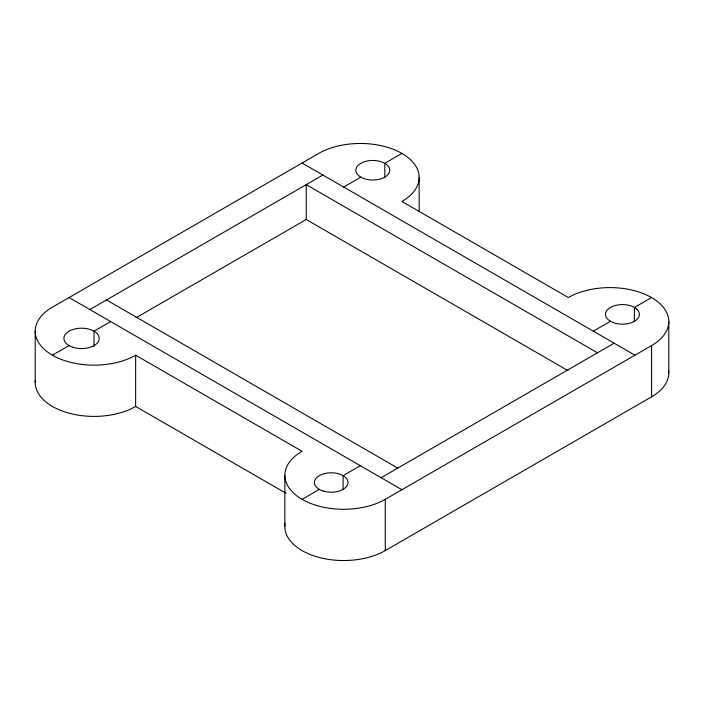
<?xml version="1.0" encoding="UTF-8"?>
<svg xmlns="http://www.w3.org/2000/svg" width="704" height="704" viewBox="0 0 704 704"><rect width="100%" height="100%" fill="white"/><g stroke="black" fill="none" stroke-linecap="round" stroke-linejoin="round"><path stroke-width="1.06" d="M89.883 309.566L322.872 175.041M285.058 523.6A58.837 33.968 0 0 0 318.815 557.348A58.837 33.968 0 0 0 385.282 550.572L651.57 396.836L651.57 345.594A58.837 33.968 0 0 0 651.57 297.554A58.837 33.968 0 0 0 568.357 297.554L401.931 201.467A58.837 33.968 0 0 0 401.931 153.428A58.837 33.968 0 0 0 318.718 153.428L52.43 307.164A58.837 33.968 0 0 0 52.43 355.203L69.08 345.594M110.686 321.57L94.037 331.179L94.037 346.447M343.675 187.053L360.818 177.153A16.949 9.786 0 0 0 389.171 172.77A16.949 9.786 0 0 0 368.421 160.785A16.949 9.786 0 0 0 360.818 177.153M401.931 153.428L384.789 163.319L384.789 177.496M136.004 317.777L306.231 219.498L567.97 370.612M52.43 355.203A58.837 33.968 0 0 0 135.643 355.203L302.069 451.29A58.837 33.968 0 0 0 302.069 499.33L319.308 489.377M360.325 465.696L343.086 475.649L343.086 489.826M593.314 331.179L610.509 321.253M651.57 297.554L634.374 307.472L634.374 321.649M381.128 477.708L614.117 343.191M302.069 499.33A58.837 33.968 0 0 0 385.282 499.33L651.57 345.594M302.069 163.029L634.92 355.203M597.476 352.801L306.231 184.65L306.231 219.498M106.524 299.957L397.769 468.098M69.08 297.554L401.931 489.72M35.297 380.459A58.837 33.968 0 0 0 69.96 413.424A58.837 33.968 0 0 0 135.643 406.446L285.903 493.196M668.8 321.57L668.8 372.821M419.162 177.443L419.162 211.244M385.282 499.33L385.282 550.572M284.838 475.306L284.838 526.557M135.643 355.203L135.643 406.446M35.2 331.179L35.2 382.43M668.703 370.85A58.837 33.968 0 0 1 651.57 396.836M636.812 309.179L633.996 307.208A16.949 9.786 0 0 0 611.662 306.821A16.949 9.786 0 0 0 608.071 319.554L610.887 321.526A16.949 9.786 0 0 0 633.222 321.913A16.949 9.786 0 0 0 636.812 309.179M72.732 347.213A17.653 10.19 0 0 0 99.211 338.386A17.653 10.19 0 0 0 72.732 329.56A17.653 10.19 0 0 0 72.732 347.213M322.793 490.917A16.808 9.706 0 0 0 348.005 482.513A16.808 9.706 0 0 0 322.793 474.109A16.808 9.706 0 0 0 322.793 490.917"/></g></svg>
